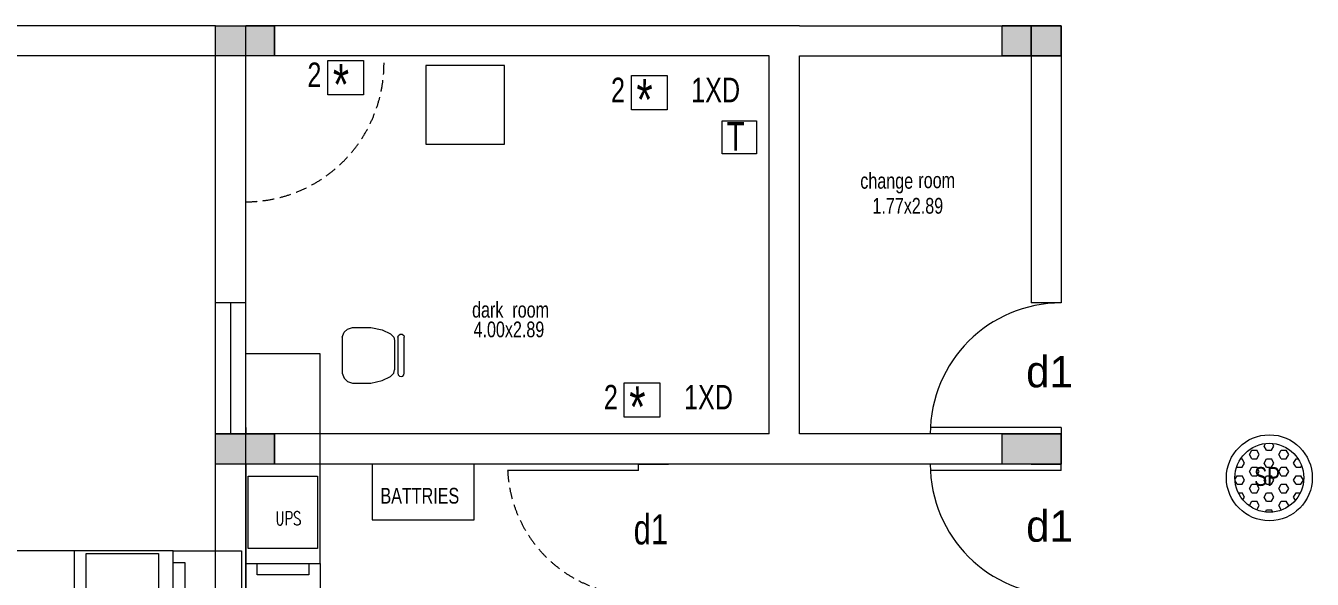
# Model space of a CAD drawing. Header units: metres. Extents: x 191982 to 427160, y -8904 to 80370.
# Drawn here: x 284932 to 294762, y 53770 to 57994 of the extents above; entities that cross this region are included whole.
import ezdxf

# ---------------------------------------------------------------- set-up
doc = ezdxf.new("R2010")
doc.units = ezdxf.units.M
doc.header["$LTSCALE"] = 700
doc.header["$MEASUREMENT"] = 0
doc.linetypes.add('DASHED2', pattern=[0.375, 0.25, -0.125])
doc.linetypes.add('HIDDEN2', pattern=[0.1875, 0.125, -0.0625])
doc.layers.get('0').update_dxf_attribs({"lineweight": 9})
for name, color, linetype, lineweight in [('APGEC', 3, 'Continuous', 9), ('APSCC', 3, 'Continuous', 9), ('CPDP', 3, 'Continuous', 9), ('EPDJC', 7, 'Continuous', 9), ('FIRST FLOOR', 7, 'Continuous', 9), ('INSERT', 7, 'Continuous', 9), ('MAIN GATE', 7, 'Continuous', 9), ('NEW PLANS', 7, 'Continuous', 9), ('PLAN', 7, 'Continuous', 9), ('txt', 7, 'Continuous', 9)]:
    doc.layers.add(name, color=color, linetype=linetype, lineweight=lineweight)
doc.styles.add('125', font='romans.shx', dxfattribs={"width": 0.7})
doc.styles.add('RVR', font='MOD20.TTF')
doc.styles.get("Standard").update_dxf_attribs({"font": 'swisscl.ttf'})

# ---------------------------------------------------------------- blocks, each defined once
blk = doc.blocks.new('PROFLIPS')
at = {"layer": 'APGEC', "color": 6, "linetype": 'Continuous'}
blk.add_line((72.3, 9.79), (72.3, 9.79), dxfattribs=at)
blk.add_line((72.3, 9.79), (72.3, 9.79), dxfattribs=at)
at = {"layer": 'APGEC', "color": 6}
for p, q in [((3.55, -20.87), (3.55, -17.33)), ((3.55, -17.33), (19.27, -17.33)), ((19.27, -17.33), (19.27, -20.87))]:
    blk.add_line(p, q, dxfattribs=at)
blk.add_lwpolyline([(0, -20.87), (0, -51.19), (22.82, -51.19), (22.82, -20.87)], close=True, dxfattribs=at)
at = {"layer": 'APGEC', "color": 3}
blk.add_lwpolyline([(0.81, -47.51), (0.81, -25.43), (22.01, -25.43), (22.01, -47.51)], close=True, dxfattribs=at)
at = {"layer": 'APSCC', "color": 1, "linetype": 'DASHED2'}
for p, q in [((0, 0), (22.82, 0)), ((0, -20.87), (0, 0)), ((22.82, -20.87), (22.82, 0)), ((0, -51.19), (0, -84.85)), ((22.82, -51.19), (22.82, -84.85)), ((0, -84.85), (22.82, -84.85))]:
    blk.add_line(p, q, dxfattribs=at)
at = {"layer": 'EPDJC', "color": 1}
for p, q in [((3.55, -17.33), (19.27, -17.33)), ((3.55, -20.87), (3.55, -17.33)), ((19.27, -17.33), (19.27, -20.87))]:
    blk.add_line(p, q, dxfattribs=at)
blk.add_lwpolyline([(0, -20.87), (0, -51.19), (22.82, -51.19), (22.82, -20.87)], close=True, dxfattribs=at)
blk = doc.blocks.new('GE_BLK_25')
at = {"layer": 'INSERT'}
blk.add_blockref('PROFLIPS', (0, 0), dxfattribs=at)
blk = doc.blocks.new('CTCHAIR-')
at = {"layer": 'CPDP', "color": 6}
for p, q in [((-6.45, 10.3), (-6.08, 10.8)), ((-6.45, 9.68), (-6.45, 10.3)), ((-6.08, 9.18), (-6.45, 9.68)), ((-6.08, 10.8), (-5.5, 10.99)), ((-5.5, 8.99), (-6.08, 9.18)), ((5.5, 10.99), (-5.5, 10.99)), ((-5.5, 8.99), (5.5, 8.99)), ((-5.5, 7.74), (-4.5, 7.99)), ((-4.5, 7.99), (4.5, 7.99)), ((5.5, 7.74), (4.5, 7.99)), ((6, 10.85), (5.5, 10.99)), ((5.5, 8.99), (6, 9.13)), ((6.36, 10.49), (6, 10.85)), ((6, 9.13), (6.36, 9.49)), ((6.5, 9.99), (6.36, 10.49)), ((6.36, 9.49), (6.5, 9.99)), ((-8.5, 0.71), (-7.75, 4.21)), ((-7.75, 4.21), (-6.5, 6.74)), ((-6.5, 6.74), (-5.5, 7.74)), ((6.5, 6.74), (5.5, 7.74)), ((7.74, 4.21), (6.5, 6.74)), ((8.49, 0.71), (7.74, 4.21)), ((-8.5, -4.91), (-8.5, 0.71)), ((8.49, -4.91), (8.49, 0.71)), ((-8, -6.41), (-8.5, -4.91)), ((-7.01, -7.4), (-8, -6.41)), ((-5.5, -7.99), (-7.01, -7.4)), ((5.5, -7.99), (6.99, -7.4)), ((6.99, -7.4), (7.99, -6.41)), ((7.99, -6.41), (8.49, -4.91)), ((-5.5, -7.99), (5.5, -7.99))]:
    blk.add_line(p, q, dxfattribs=at)
at = {"layer": 'CPDP', "color": 3, "linetype": 'Continuous', "flags": 9}
blk.add_attdef('E', (10.63, -0.19), '', height=4, dxfattribs=at)
blk = doc.blocks.new('DAS')
at = {"layer": 'MAIN GATE'}
h = blk.add_hatch(dxfattribs=at)
h.set_pattern_fill('HEX', color=1, scale=0.3, style=0)
h.paths.add_polyline_path([(-3163.779, -2.1999, 1), (-3163.253, -2.1999, 1)])
at = {"layer": 'MAIN GATE', "color": 5}
for radius in [0.3279, 0.263]:
    blk.add_circle((-3163.516, -2.1999), radius, dxfattribs=at)
at = {"layer": 'NEW PLANS', "color": 7}
blk.add_text('SP', height=0.144, dxfattribs=at).set_placement((-3163.6314, -2.2621))

msp = doc.modelspace()

# ---------------------------------------------------------------- hatches: boundary and pattern name
at = {"layer": 'NEW PLANS'}
for points in [[(286612.955, 57994.132), (286612.955, 57764.132), (286382.955, 57764.132), (286382.955, 57994.132)], [(286612.955, 57994.132), (286832.955, 57994.132), (286832.955, 57764.132), (286612.955, 57764.132)], [(292622.955, 57994.132), (292622.955, 57764.132), (292392.955, 57764.132), (292392.955, 57994.132)], [(292622.955, 57994.132), (292842.955, 57994.132), (292842.955, 57764.132), (292622.955, 57764.132)], [(286612.955, 54879.132), (286612.955, 54649.132), (286382.955, 54649.132), (286382.955, 54879.132)], [(286612.955, 54879.132), (286832.955, 54879.132), (286832.955, 54649.132), (286612.955, 54649.132)], [(292622.955, 54879.132), (292622.955, 54649.132), (292392.955, 54649.132), (292392.955, 54879.132)], [(292622.955, 54879.132), (292842.955, 54879.132), (292842.955, 54649.132), (292622.955, 54649.132)]]:
    msp.add_hatch(color=256, dxfattribs=at).paths.add_polyline_path(points)

# ---------------------------------------------------------------- linework, layer by layer
for points in [[(287239.84, 57729.955), (287512.647, 57729.955), (287512.647, 57468.212), (287239.84, 57468.212)], [(289559.341, 57614.225), (289832.148, 57614.225), (289832.148, 57352.482), (289559.341, 57352.482)], [(290254.125, 57268.525), (290516.084, 57268.525), (290516.084, 57017.191), (290254.125, 57017.191)], [(289504.699, 55269.497), (289777.506, 55269.497), (289777.506, 55007.754), (289504.699, 55007.754)], [(288357.53, 54649.132), (287578.452, 54649.132), (287578.452, 54222.545), (288357.53, 54222.545)]]:
    msp.add_lwpolyline(points, close=True)
at = {"layer": 'FIRST FLOOR'}
for p, q in [((290842.955, 57994.132), (286612.955, 57994.132)), ((290612.955, 57764.132), (286612.955, 57764.132)), ((290612.955, 54879.132), (290612.955, 57764.132)), ((290842.955, 54879.132), (290842.955, 57764.132)), ((286612.955, 55879.132), (286382.955, 55879.132)), ((286612.955, 55879.132), (286382.955, 55879.132)), ((286612.955, 54879.132), (286382.955, 54879.132)), ((286612.955, 54879.132), (286382.955, 54879.132)), ((286612.955, 54879.132), (286612.955, 54929.132)), ((286612.955, 54879.132), (286612.955, 54929.132)), ((286612.955, 54929.132), (286612.955, 54879.132)), ((286612.955, 54929.132), (286612.955, 54879.132))]:
    msp.add_line(p, q, dxfattribs=at)
at = {"layer": 'MAIN GATE'}
for p, q in [((286497.955, 55879.132), (286497.955, 54879.132)), ((292842.955, 54929.132), (292842.955, 54879.132)), ((292842.955, 54599.132), (292842.955, 54879.132))]:
    msp.add_line(p, q, dxfattribs=at)
at = {"layer": 'NEW PLANS'}
for p, q in [((286382.955, 57994.132), (284132.955, 57994.132)), ((286382.955, 54879.132), (286382.955, 57994.132)), ((286382.955, 54879.132), (286382.955, 57994.132)), ((286382.955, 57994.132), (286612.955, 57994.132)), ((286612.955, 54879.132), (286612.955, 57994.132)), ((286612.955, 54879.132), (286612.955, 57994.132)), ((286832.955, 57764.132), (286832.955, 57994.132)), ((292842.955, 57994.132), (292392.955, 57994.132)), ((292842.955, 57994.132), (292392.955, 57994.132)), ((292842.955, 57994.132), (292392.955, 57994.132)), ((292612.955, 57764.132), (292612.955, 57994.132)), ((292842.955, 57764.132), (292842.955, 57994.132)), ((292842.955, 57764.132), (292842.955, 57994.132)), ((286382.955, 57764.132), (282899.644, 57764.132)), ((292842.955, 57764.132), (292392.955, 57764.132)), ((292842.955, 57764.132), (292392.955, 57764.132)), ((292842.955, 57764.132), (292392.955, 57764.132)), ((292842.955, 55879.132), (292612.955, 55879.132)), ((286382.955, 38614.132), (286382.955, 54879.132)), ((286382.955, 38614.132), (286382.955, 54879.132)), ((286382.955, 54879.132), (286612.955, 54879.132)), ((286612.955, 54879.132), (286612.955, 54929.132)), ((286612.955, 54879.132), (286612.955, 54929.132)), ((290612.955, 54879.132), (286612.955, 54879.132)), ((286832.955, 54649.132), (286832.955, 54879.132)), ((292842.955, 54879.132), (290842.955, 54879.132)), ((292842.955, 54929.132), (291844.206, 54929.132)), ((292842.955, 54879.132), (292392.955, 54879.132)), ((292842.955, 54879.132), (292392.955, 54879.132)), ((292842.955, 54649.132), (292842.955, 54879.132)), ((292842.955, 54649.132), (292842.955, 54879.132)), ((286612.955, 40354.132), (286612.955, 54649.132)), ((286612.955, 40354.132), (286612.955, 54649.132)), ((292612.955, 54649.132), (286612.955, 54649.132)), ((289612.955, 54599.132), (288614.206, 54599.132)), ((289612.955, 54599.132), (289612.955, 54649.132)), ((289612.955, 54649.132), (289842.955, 54649.132)), ((289612.955, 54599.132), (289612.955, 54649.132)), ((292842.955, 54599.132), (291844.206, 54599.132)), ((292612.955, 54649.132), (292842.955, 54649.132)), ((292612.955, 54649.132), (292842.955, 54649.132))]:
    msp.add_line(p, q, dxfattribs=at)
for points in [[(286382.955, 57764.132), (286382.955, 57994.132), (286832.955, 57994.132), (286832.955, 57764.132)], [(292392.955, 57764.132), (292392.955, 57994.132), (292842.955, 57994.132), (292842.955, 57764.132)], [(286382.955, 54649.132), (286382.955, 54879.132), (286832.955, 54879.132), (286832.955, 54649.132)], [(292392.955, 54649.132), (292392.955, 54879.132), (292842.955, 54879.132), (292842.955, 54649.132)]]:
    msp.add_lwpolyline(points, close=True, dxfattribs=at)
at = {"layer": 'NEW PLANS', "linetype": 'HIDDEN2'}
for centre, radius, start, end in [((286612.957, 57707.315), 1056.7, 270, 0.2711081), ((289612.955, 54649.132), 1000, 182.865984, 270)]:
    msp.add_arc(centre, radius, start, end, dxfattribs=at)
at = {"layer": 'PLAN'}
for p, q in [((290842.955, 57994.132), (292842.955, 57994.132)), ((292612.955, 57994.132), (292612.955, 55879.132)), ((292842.955, 57994.132), (292842.955, 55879.132)), ((290842.955, 57764.132), (292842.955, 57764.132))]:
    msp.add_line(p, q, dxfattribs=at)
msp.add_lwpolyline([(287990.166, 57089.729), (288590.166, 57089.729), (288590.166, 57689.729), (287990.166, 57689.729)], close=True, dxfattribs=at)
for centre, start, end in [((292842.955, 54879.132), 90, 180), ((292842.955, 54649.132), 180, 270)]:
    msp.add_arc(centre, 1000, start, end, dxfattribs=at)

# ---------------------------------------------------------------- block references
at = {"layer": 'INSERT'}
for name, p, xscale, yscale, zscale, rotation in [('CTCHAIR-', (287550.356, 55479.599), 24.9842145353796, 24.9842145090042, 24.9842145108382, 270), ('GE_BLK_25', (287182.981, 53370.115), 24.983606580463, 24.9836065574414, 24.9836065573771, 180), ('GE_BLK_25', (286581.287, 53985.755), 24.9836065574414, 24.9836065805766, 24.9836065574414, 270)]:
    msp.add_blockref(name, p, dxfattribs=dict(at, xscale=xscale, yscale=yscale, zscale=zscale, rotation=rotation))
at = {"layer": 'MAIN GATE', "xscale": 1000, "yscale": 1000, "zscale": 1000}
msp.add_blockref('DAS', (3457949.678, 56744.578), dxfattribs=at)

# ---------------------------------------------------------------- texts
at = {"attachment_point": 1}
for s, insert, char_height, width in [('2', (287084.423, 57713.623), 187.5, 102.99455), ('*', (287278.51, 57702.735), 312.5, 171.65759), ('2', (289403.924, 57597.892), 187.5, 102.99455), ('*', (289598.011, 57587.004), 312.5, 171.65759), ('1XD ', (290016.352, 57597.892), 187.5, 102.99455), ('T', (290288.012, 57259.53), 218.75, 120.16031), ('2', (289349.282, 55253.165), 187.5, 102.99455), ('*', (289543.369, 55242.277), 312.5, 171.65759), ('1XD ', (289961.71, 55253.165), 187.5, 102.99455)]:
    msp.add_mtext(s, dxfattribs=dict(at, insert=insert, char_height=char_height, width=width))
at = {"layer": 'NEW PLANS'}
for s, height, p in [('change ', 120, (291308.579, 56750.719)), ('room', 120, (291752.108, 56755.056)), ('1.77x2.89', 120, (291401.182, 56560.157)), ('dark  room', 120, (288342.431, 55767.035)), ('4.00x2.89', 120, (288353.752, 55616.79)), ('BATTRIES', 120, (287642.655, 54347.363)), ('d1', 230, (289577.216, 54035.913))]:
    msp.add_text(s, height=height, dxfattribs=at).set_placement(p)
at = {"layer": 'PLAN', "style": 'RVR'}
for p in [(292575.881, 55235.057), (292575.881, 54056.514)]:
    msp.add_text('d1', height=240, dxfattribs=at).set_placement(p)
at = {"layer": 'txt', "style": '125', "width": 0.7}
msp.add_text('UPS', height=104.2738, dxfattribs=at).set_placement((286840.399, 54182.37))

doc.saveas('drawing.dxf')
